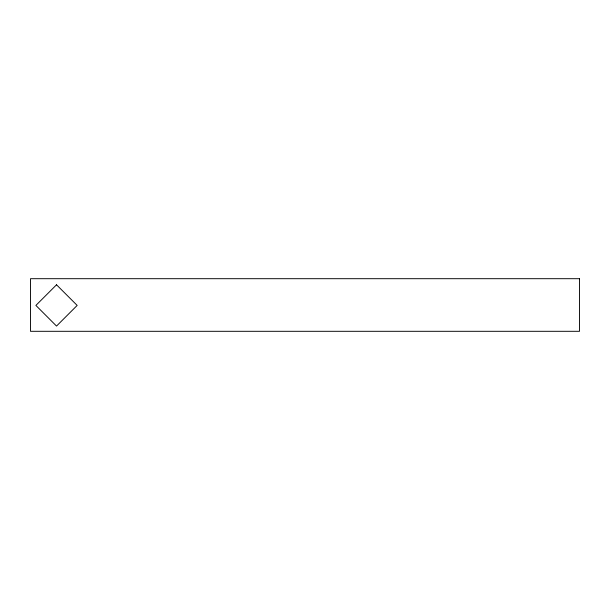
<?xml version="1.0" encoding="UTF-8"?>
<svg xmlns="http://www.w3.org/2000/svg" width="610" height="610" viewBox="0 0 610 610"><rect width="100%" height="100%" fill="white"/><g stroke="black" fill="none" stroke-linecap="round" stroke-linejoin="round"><path stroke-width="0.91" d="M56.524 284.786L35.891 305.419L56.524 326.06L77.165 305.419L56.524 284.786M579.5 278.694L30.5 278.694L30.5 331.306L579.5 331.306L579.5 278.694"/></g></svg>
